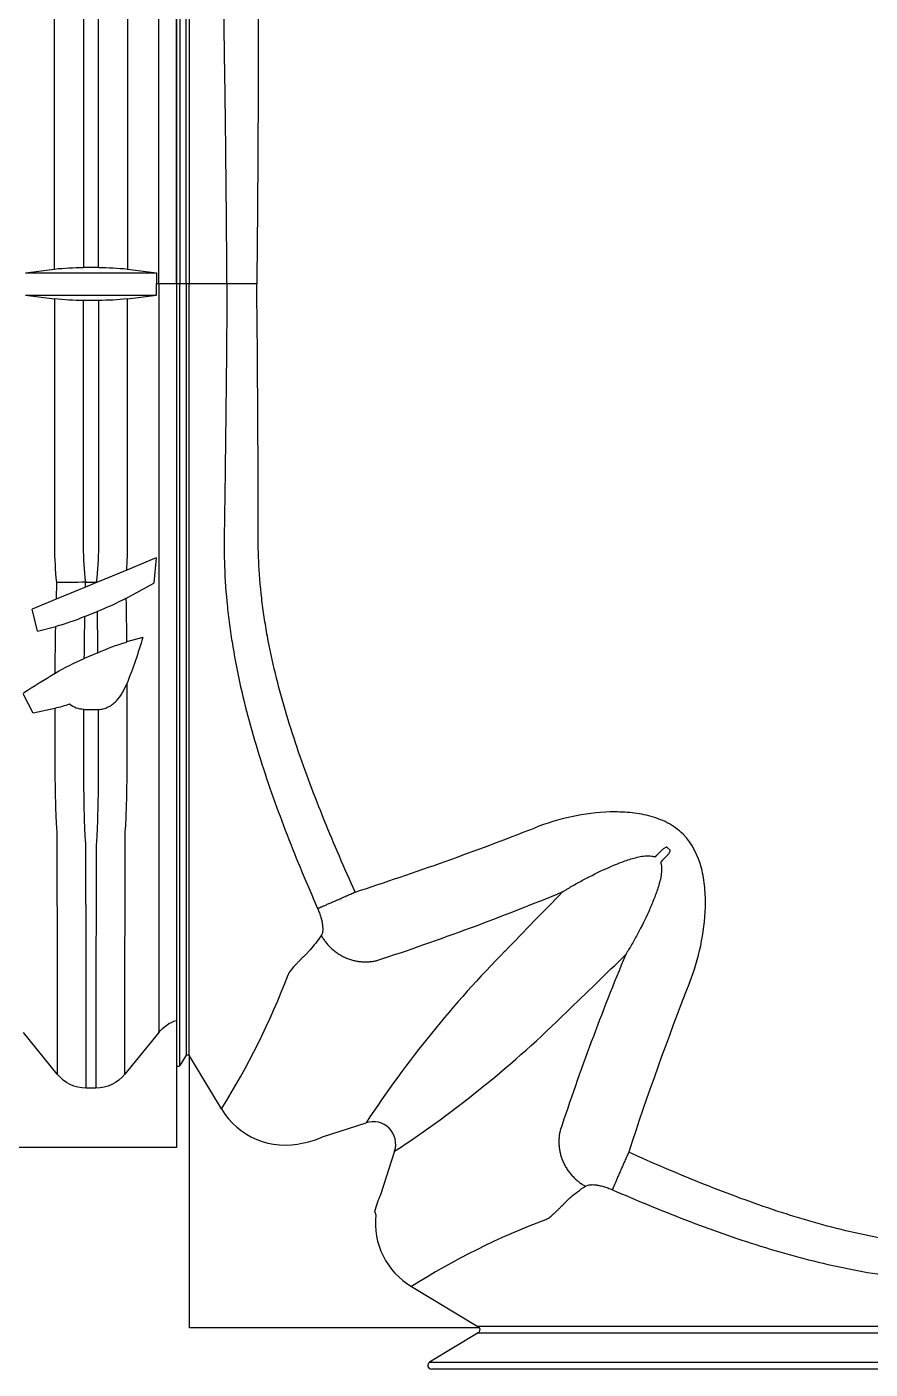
# Model space of a CAD drawing. Header units: millimetres. Extents: x -455371 to 117772, y -78417 to 116564.
# Drawn here: x -32727.9 to -32502.9, y 57011.4 to 57369.5 of the extents above; entities that cross this region are included whole.
import ezdxf

# ---------------------------------------------------------------- set-up
doc = ezdxf.new("R2010")
doc.units = ezdxf.units.MM
doc.layers.get('0').update_dxf_attribs({"color": 255})
doc.layers.add('BETON-STOP', color=141, linetype='Continuous')
doc.layers.add('Contorno-Cupolex', color=3, linetype='Continuous')
doc.layers.add('quote', color=5, linetype='Continuous', lineweight=15)

# ---------------------------------------------------------------- blocks, each defined once
blk = doc.blocks.new('Cupolex H50')
at = {"layer": 'Contorno-Cupolex', "linetype": 'Continuous'}
for p, q in [((19692.858, 10192.535), (19692.858, 10213.322)), ((19692.951, 10192.535), (19692.858, 10192.535)), ((19692.858, 10192.535), (19692.858, 10171.748)), ((19693.116, 10192.535), (19692.951, 10192.535)), ((19693.201, 10192.535), (19693.116, 10192.535)), ((19694.204, 10192.535), (19693.201, 10192.535)), ((19694.997, 10192.535), (19694.204, 10192.535)), ((19705.932, 10177.531), (19706.004, 10177.459)), ((19693.116, 10171.996), (19692.951, 10171.722)), ((19693.201, 10171.996), (19693.116, 10171.996)), ((19693.208, 10171.984), (19693.201, 10171.996)), ((19693.208, 10171.976), (19693.208, 10171.984)), ((19694.056, 10170.564), (19693.208, 10171.976)), ((19693.208, 10164.735), (19693.208, 10171.976)), ((19696.753, 10169.82), (19697.911, 10170.197)), ((19698.67, 10169.438), (19698.294, 10168.28)), ((19699.119, 10165.834), (19700.89, 10164.77)), ((19700.925, 10164.735), (19693.208, 10164.735)), ((19700.898, 10164.6), (19699.601, 10163.82)), ((19700.933, 10164.735), (19700.925, 10164.735)), ((19721.008, 10163.635), (19699.654, 10163.635))]:
    blk.add_line(p, q, dxfattribs=at)
for centre, radius, start, end in [((19671.606, 10256.75), 84.511, 287.92489, 291.36419), ((19647.472, 10236.537), 83.013, 314.44915, 314.6275), ((19765.011, 10118.999), 83.013, 135.3725, 135.55085), ((19676.338, 10241.136), 70.114, 288.16797, 292.48426), ((19775.244, 10104.861), 101.529, 135.24033, 136.48357), ((19722.646, 10153.941), 29.599, 135.272, 146.6866), ((19767.526, 10148.671), 67.882, 157.47222, 161.6936), ((19633.335, 10246.77), 101.528, 313.51644, 314.7597), ((19677.575, 10180.979), 19.496, 327.7108, 339.4596), ((19782.538, 10144.13), 81.647, 158.60087, 161.96279), ((19682.414, 10194.173), 29.599, 303.3134, 314.728), ((19692.908, 10171.747), 0.0499, 179.2776, 329.0373), ((19695.76, 10171.587), 1.987, 210.9888, 283.9535), ((19698.098, 10169.625), 0.601, 341.8666, 108.1334), ((19695.909, 10171.605), 1.974, 279.6297, 295.3053), ((19700.317, 10167.325), 2.238, 154.7363, 166.9636), ((19698.066, 10167.758), 0.1, 353.9944, 45.0507), ((19700.142, 10167.538), 1.987, 173.9429, 239.0129), ((19709.561, 10149.368), 19.498, 110.643, 122.3798), ((19700.838, 10164.684), 0.1, 30.3283, 59.0672), ((19700.847, 10164.685), 0.0994, 300.7422, 30.2295), ((19699.653, 10163.735), 0.0998, 120.9627, 270.7224)]:
    blk.add_arc(centre, radius, start, end, dxfattribs=at)
for points, knots in [([(19692.951, 10213.348), (19692.951, 10211.819), (19692.951, 10210.284), (19692.951, 10208.366), (19692.951, 10207.982), (19692.951, 10207.407), (19692.951, 10207.215), (19692.951, 10206.999), (19692.951, 10206.975), (19692.951, 10206.928), (19692.951, 10206.905), (19692.951, 10206.823), (19692.951, 10206.751), (19692.951, 10206.485), (19692.951, 10206.231), (19692.951, 10205.762), (19692.951, 10205.591), (19692.951, 10205.219), (19692.951, 10205.016), (19692.951, 10204.369), (19692.951, 10203.893), (19692.951, 10203.114), (19692.951, 10202.842), (19692.951, 10202.285), (19692.951, 10202.001), (19692.951, 10201.421), (19692.951, 10201.126), (19692.951, 10200.525), (19692.951, 10200.217), (19692.951, 10199.756), (19692.951, 10199.602), (19692.951, 10199.427), (19692.951, 10199.405), (19692.951, 10199.383)], [0, 0, 0, 0, 0.5, 0.5, 0.625, 0.625, 0.6875, 0.6875, 0.6953125, 0.6953125, 0.703125, 0.703125, 0.71875, 0.71875, 0.75, 0.75, 0.765625, 0.765625, 0.78125, 0.78125, 0.8125, 0.8125, 0.828125, 0.828125, 0.84375, 0.84375, 0.859375, 0.859375, 0.875, 0.875, 0.8828125, 0.8828125, 0.8839302, 0.8839302, 0.8839302, 0.8839302]), ([(19693.116, 10192.535), (19693.116, 10193.816), (19693.116, 10195.097), (19693.116, 10197.018), (19693.116, 10197.659), (19693.116, 10198.46), (19693.116, 10198.621), (19693.116, 10198.942), (19693.116, 10199.104), (19693.116, 10199.39), (19693.116, 10199.514), (19693.116, 10199.767), (19693.116, 10199.896), (19693.116, 10200.537), (19693.116, 10201.023), (19693.116, 10201.973), (19693.116, 10202.439), (19693.116, 10203.761), (19693.116, 10204.543), (19693.116, 10205.471), (19693.116, 10205.74), (19693.116, 10206.182), (19693.116, 10206.355), (19693.116, 10206.517), (19693.116, 10206.547), (19693.116, 10206.586), (19693.116, 10206.598), (19693.116, 10206.622), (19693.116, 10206.633), (19693.116, 10206.693), (19693.116, 10206.743), (19693.116, 10206.894), (19693.116, 10206.994), (19693.116, 10207.497), (19693.116, 10207.899), (19693.116, 10209.911), (19693.116, 10211.52), (19693.116, 10213.074)], [0, 0, 0, 0, 0.0625, 0.0625, 0.09375, 0.09375, 0.101562, 0.101562, 0.109375, 0.109375, 0.117187, 0.117187, 0.125, 0.125, 0.15625, 0.15625, 0.1875, 0.1875, 0.25, 0.25, 0.28125, 0.28125, 0.3125, 0.3125, 0.320312, 0.320312, 0.324219, 0.324219, 0.328125, 0.328125, 0.34375, 0.34375, 0.375, 0.375, 0.5, 0.5, 1, 1, 1, 1]), ([(19693.201, 10213.074), (19693.201, 10211.52), (19693.201, 10209.911), (19693.201, 10207.899), (19693.201, 10207.497), (19693.201, 10206.994), (19693.201, 10206.894), (19693.201, 10206.743), (19693.201, 10206.693), (19693.201, 10206.633), (19693.201, 10206.622), (19693.201, 10206.598), (19693.201, 10206.586), (19693.201, 10206.547), (19693.201, 10206.517), (19693.201, 10206.355), (19693.201, 10206.182), (19693.201, 10205.74), (19693.201, 10205.471), (19693.201, 10204.543), (19693.201, 10203.761), (19693.201, 10202.439), (19693.201, 10201.973), (19693.201, 10201.023), (19693.201, 10200.537), (19693.201, 10199.896), (19693.201, 10199.767), (19693.201, 10199.514), (19693.201, 10199.39), (19693.201, 10199.104), (19693.201, 10198.942), (19693.201, 10198.621), (19693.201, 10198.46), (19693.201, 10197.659), (19693.201, 10197.018), (19693.201, 10195.097), (19693.201, 10193.816), (19693.201, 10192.535)], [0, 0, 0, 0, 0.5, 0.5, 0.625, 0.625, 0.65625, 0.65625, 0.671875, 0.671875, 0.675781, 0.675781, 0.679688, 0.679688, 0.6875, 0.6875, 0.71875, 0.71875, 0.75, 0.75, 0.8125, 0.8125, 0.84375, 0.84375, 0.875, 0.875, 0.882813, 0.882813, 0.890625, 0.890625, 0.898438, 0.898438, 0.90625, 0.90625, 0.9375, 0.9375, 1, 1, 1, 1]), ([(19694.204, 10192.535), (19694.201, 10193), (19694.195, 10193.932), (19694.182, 10195.335), (19694.168, 10196.624), (19694.152, 10197.796), (19694.141, 10198.585), (19694.133, 10199.112), (19694.127, 10199.469), (19694.134, 10200.097), (19694.19, 10200.998), (19694.328, 10202.07), (19694.597, 10203.479), (19694.973, 10204.852), (19695.427, 10206.202), (19695.795, 10207.192), (19696.194, 10208.185), (19696.475, 10208.833), (19696.619, 10209.166)], [0, 0, 0, 0, 0.081858, 0.164277, 0.247255, 0.309067, 0.370865, 0.386322, 0.40194, 0.433686, 0.497156, 0.560794, 0.624159, 0.750052, 0.811351, 0.87539, 0.93616, 1, 1, 1, 1]), ([(19697.616, 10208.729), (19697.527, 10208.528), (19697.343, 10208.117), (19697.069, 10207.48), (19696.755, 10206.724), (19696.415, 10205.856), (19696.124, 10205.045), (19695.909, 10204.392), (19695.709, 10203.738), (19695.485, 10202.915), (19695.27, 10201.916), (19695.118, 10200.908), (19695.05, 10200.064), (19695.036, 10199.515), (19695.035, 10199.26), (19695.035, 10199.086), (19695.036, 10198.603), (19695.034, 10197.811), (19695.03, 10196.404), (19695.021, 10194.997), (19695.009, 10193.59), (19695.001, 10192.887), (19694.997, 10192.535)], [0, 0, 0, 0, 0.039685, 0.081401, 0.12514, 0.187502, 0.249718, 0.280702, 0.311603, 0.373204, 0.434675, 0.49602, 0.557011, 0.587479, 0.595205, 0.603053, 0.61891, 0.682454, 0.745963, 0.872985, 0.936476, 1, 1, 1, 1]), ([(19692.951, 10199.383), (19692.951, 10199.251), (19692.951, 10199.12), (19692.951, 10198.681), (19692.951, 10198.373), (19692.951, 10197.452), (19692.951, 10196.837), (19692.951, 10194.993), (19692.951, 10193.764), (19692.951, 10192.535)], [0.8839302, 0.8839302, 0.8839302, 0.8839302, 0.890625, 0.890625, 0.90625, 0.90625, 0.9375, 0.9375, 1, 1, 1, 1]), ([(19692.951, 10185.719), (19692.951, 10185.84), (19692.951, 10185.961), (19692.951, 10186.389), (19692.951, 10186.697), (19692.951, 10187.619), (19692.951, 10188.233), (19692.951, 10190.077), (19692.951, 10191.306), (19692.951, 10192.535)], [0.8844651, 0.8844651, 0.8844651, 0.8844651, 0.890625, 0.890625, 0.90625, 0.90625, 0.9375, 0.9375, 1, 1, 1, 1]), ([(19693.116, 10192.535), (19693.116, 10191.89), (19693.116, 10191.245), (19693.116, 10189.955), (19693.116, 10189.309), (19693.116, 10188.019), (19693.116, 10187.374), (19693.116, 10186.406), (19693.116, 10186.083), (19693.116, 10185.44), (19693.116, 10185.117), (19693.116, 10184.478), (19693.116, 10184.165), (19693.116, 10183.551), (19693.116, 10183.249), (19693.116, 10182.657), (19693.116, 10182.365), (19693.116, 10181.811), (19693.116, 10181.544), (19693.116, 10180.784), (19693.116, 10180.317), (19693.116, 10179.729), (19693.116, 10179.548), (19693.116, 10179.222), (19693.116, 10179.074), (19693.116, 10178.693), (19693.116, 10178.525), (19693.116, 10178.326), (19693.116, 10178.225), (19693.116, 10178.024), (19693.116, 10177.924), (19693.116, 10177.723), (19693.116, 10177.623), (19693.116, 10177.321), (19693.116, 10177.121), (19693.116, 10176.719), (19693.116, 10176.518), (19693.116, 10175.916), (19693.116, 10175.515), (19693.116, 10174.712), (19693.116, 10174.311), (19693.116, 10173.271), (19693.116, 10172.633), (19693.116, 10171.996)], [0, 0, 0, 0, 0.032927, 0.032927, 0.065853, 0.065853, 0.09878, 0.09878, 0.115243, 0.115243, 0.131706, 0.131706, 0.14817, 0.14817, 0.164633, 0.164633, 0.181096, 0.181096, 0.197559, 0.197559, 0.230486, 0.230486, 0.246949, 0.246949, 0.263413, 0.263413, 0.296339, 0.296339, 0.329266, 0.329266, 0.362192, 0.362192, 0.395119, 0.395119, 0.460972, 0.460972, 0.526825, 0.526825, 0.658531, 0.658531, 0.790238, 0.790238, 1, 1, 1, 1]), ([(19693.201, 10171.996), (19693.201, 10172.633), (19693.201, 10173.271), (19693.201, 10174.311), (19693.201, 10174.712), (19693.201, 10175.515), (19693.201, 10175.916), (19693.201, 10176.518), (19693.201, 10176.719), (19693.201, 10177.121), (19693.201, 10177.321), (19693.201, 10177.623), (19693.201, 10177.723), (19693.201, 10177.924), (19693.201, 10178.024), (19693.201, 10178.225), (19693.201, 10178.326), (19693.201, 10178.525), (19693.201, 10178.693), (19693.201, 10179.074), (19693.201, 10179.222), (19693.201, 10179.548), (19693.201, 10179.729), (19693.201, 10180.317), (19693.201, 10180.784), (19693.201, 10181.544), (19693.201, 10181.811), (19693.201, 10182.365), (19693.201, 10182.657), (19693.201, 10183.249), (19693.201, 10183.551), (19693.201, 10184.165), (19693.201, 10184.478), (19693.201, 10185.117), (19693.201, 10185.44), (19693.201, 10186.083), (19693.201, 10186.406), (19693.201, 10187.374), (19693.201, 10188.019), (19693.201, 10189.309), (19693.201, 10189.955), (19693.201, 10191.245), (19693.201, 10191.89), (19693.201, 10192.535)], [0, 0, 0, 0, 0.209762, 0.209762, 0.341469, 0.341469, 0.473175, 0.473175, 0.539028, 0.539028, 0.604881, 0.604881, 0.637808, 0.637808, 0.670734, 0.670734, 0.703661, 0.703661, 0.736587, 0.736587, 0.753051, 0.753051, 0.769514, 0.769514, 0.802441, 0.802441, 0.818904, 0.818904, 0.835367, 0.835367, 0.85183, 0.85183, 0.868294, 0.868294, 0.884757, 0.884757, 0.90122, 0.90122, 0.934147, 0.934147, 0.967073, 0.967073, 1, 1, 1, 1]), ([(19694.204, 10192.535), (19694.196, 10191.132), (19694.183, 10189.729), (19694.161, 10187.975), (19694.157, 10187.624), (19694.15, 10187.098), (19694.147, 10186.923), (19694.142, 10186.572), (19694.14, 10186.397), (19694.136, 10186.134), (19694.134, 10186.047), (19694.131, 10185.871), (19694.13, 10185.783), (19694.129, 10185.648), (19694.129, 10185.603), (19694.129, 10185.513), (19694.13, 10185.468), (19694.131, 10185.333), (19694.133, 10185.243), (19694.145, 10184.793), (19694.167, 10184.434), (19694.219, 10183.895), (19694.239, 10183.716), (19694.285, 10183.358), (19694.31, 10183.179), (19694.396, 10182.644), (19694.463, 10182.291), (19694.692, 10181.241), (19694.881, 10180.552), (19695.203, 10179.533), (19695.317, 10179.195), (19695.554, 10178.525), (19695.678, 10178.193), (19696.062, 10177.202), (19696.335, 10176.551), (19696.619, 10175.905)], [0, 0, 0, 0, 0.25, 0.25, 0.3125, 0.3125, 0.34375, 0.34375, 0.375, 0.375, 0.390625, 0.390625, 0.40625, 0.40625, 0.414062, 0.414062, 0.421875, 0.421875, 0.4375, 0.4375, 0.5, 0.5, 0.53125, 0.53125, 0.5625, 0.5625, 0.625, 0.625, 0.75, 0.75, 0.8125, 0.8125, 0.875, 0.875, 1, 1, 1, 1]), ([(19697.616, 10176.341), (19697.331, 10176.975), (19697.057, 10177.611), (19696.667, 10178.572), (19696.541, 10178.894), (19696.298, 10179.54), (19696.182, 10179.865), (19695.851, 10180.841), (19695.655, 10181.496), (19695.414, 10182.489), (19695.342, 10182.822), (19695.25, 10183.325), (19695.222, 10183.493), (19695.172, 10183.829), (19695.149, 10183.997), (19695.091, 10184.501), (19695.064, 10184.838), (19695.045, 10185.259), (19695.042, 10185.344), (19695.039, 10185.47), (19695.038, 10185.513), (19695.037, 10185.597), (19695.036, 10185.639), (19695.035, 10185.766), (19695.035, 10185.853), (19695.035, 10186.027), (19695.035, 10186.115), (19695.036, 10186.379), (19695.035, 10186.556), (19695.035, 10186.907), (19695.035, 10187.083), (19695.033, 10187.611), (19695.032, 10187.963), (19695.025, 10189.721), (19695.013, 10191.128), (19694.997, 10192.535)], [0, 0, 0, 0, 0.125, 0.125, 0.1875, 0.1875, 0.25, 0.25, 0.375, 0.375, 0.4375, 0.4375, 0.46875, 0.46875, 0.5, 0.5, 0.5625, 0.5625, 0.578125, 0.578125, 0.585938, 0.585938, 0.59375, 0.59375, 0.609375, 0.609375, 0.625, 0.625, 0.65625, 0.65625, 0.6875, 0.6875, 0.75, 0.75, 1, 1, 1, 1]), ([(19692.951, 10171.722), (19692.951, 10173.251), (19692.951, 10174.786), (19692.951, 10176.704), (19692.951, 10177.088), (19692.951, 10177.663), (19692.951, 10177.855), (19692.951, 10178.071), (19692.951, 10178.095), (19692.951, 10178.143), (19692.951, 10178.165), (19692.951, 10178.247), (19692.951, 10178.319), (19692.951, 10178.585), (19692.951, 10178.839), (19692.951, 10179.308), (19692.951, 10179.479), (19692.951, 10179.851), (19692.951, 10180.054), (19692.951, 10180.701), (19692.951, 10181.177), (19692.951, 10181.956), (19692.951, 10182.229), (19692.951, 10182.785), (19692.951, 10183.07), (19692.951, 10183.649), (19692.951, 10183.944), (19692.951, 10184.545), (19692.951, 10184.854), (19692.951, 10185.314), (19692.951, 10185.468), (19692.951, 10185.654), (19692.951, 10185.686), (19692.951, 10185.719)], [0, 0, 0, 0, 0.5, 0.5, 0.625, 0.625, 0.6875, 0.6875, 0.6953125, 0.6953125, 0.703125, 0.703125, 0.71875, 0.71875, 0.75, 0.75, 0.765625, 0.765625, 0.78125, 0.78125, 0.8125, 0.8125, 0.828125, 0.828125, 0.84375, 0.84375, 0.859375, 0.859375, 0.875, 0.875, 0.8828125, 0.8828125, 0.8844651, 0.8844651, 0.8844651, 0.8844651]), ([(19706.519, 10173.92), (19706.649, 10174.243), (19706.749, 10174.573), (19706.893, 10175.248), (19706.938, 10175.595), (19706.95, 10176.114), (19706.946, 10176.287), (19706.913, 10176.633), (19706.885, 10176.807), (19706.754, 10177.309), (19706.6, 10177.633), (19706.227, 10178.005), (19706.085, 10178.105), (19705.775, 10178.267), (19705.611, 10178.326), (19705.276, 10178.412), (19705.103, 10178.44), (19704.757, 10178.472), (19704.585, 10178.477), (19704.069, 10178.464), (19703.723, 10178.42), (19703.046, 10178.276), (19702.716, 10178.175), (19702.393, 10178.046)], [0, 0, 0, 0, 0.125, 0.125, 0.25, 0.25, 0.3125, 0.3125, 0.375, 0.375, 0.5, 0.5, 0.5625, 0.5625, 0.625, 0.625, 0.6875, 0.6875, 0.75, 0.75, 0.875, 0.875, 1, 1, 1, 1]), ([(19705.932, 10177.531), (19705.929, 10177.533), (19705.925, 10177.534), (19705.918, 10177.535), (19705.914, 10177.535), (19705.904, 10177.533), (19705.897, 10177.531), (19705.877, 10177.523), (19705.865, 10177.516), (19705.829, 10177.494), (19705.808, 10177.477), (19705.789, 10177.458)], [0, 0, 0, 0, 0.0625, 0.0625, 0.125, 0.125, 0.25, 0.25, 0.5, 0.5, 1, 1, 1, 1]), ([(19705.931, 10177.315), (19705.95, 10177.335), (19705.968, 10177.356), (19705.99, 10177.392), (19705.997, 10177.404), (19706.004, 10177.424), (19706.007, 10177.431), (19706.008, 10177.441), (19706.008, 10177.445), (19706.008, 10177.452), (19706.006, 10177.456), (19706.004, 10177.459)], [0, 0, 0, 0, 0.5, 0.5, 0.75, 0.75, 0.875, 0.875, 0.9375, 0.9375, 1, 1, 1, 1]), ([(19703.152, 10176.351), (19703.174, 10176.365), (19703.197, 10176.379), (19703.243, 10176.407), (19703.266, 10176.421), (19703.335, 10176.462), (19703.381, 10176.489), (19703.521, 10176.57), (19703.615, 10176.622), (19703.901, 10176.775), (19704.096, 10176.872), (19704.398, 10177.008), (19704.5, 10177.052), (19704.708, 10177.135), (19704.814, 10177.174), (19704.976, 10177.226), (19705.03, 10177.242), (19705.141, 10177.27), (19705.198, 10177.283), (19705.312, 10177.301), (19705.369, 10177.307), (19705.458, 10177.307), (19705.488, 10177.305), (19705.547, 10177.295), (19705.576, 10177.288), (19705.604, 10177.277)], [0, 0, 0, 0, 0.03125, 0.03125, 0.0625, 0.0625, 0.125, 0.125, 0.25, 0.25, 0.5, 0.5, 0.625, 0.625, 0.75, 0.75, 0.8125, 0.8125, 0.875, 0.875, 0.9375, 0.9375, 0.96875, 0.96875, 1, 1, 1, 1]), ([(19705.75, 10177.131), (19705.762, 10177.102), (19705.769, 10177.073), (19705.778, 10177.014), (19705.78, 10176.984), (19705.781, 10176.895), (19705.774, 10176.837), (19705.756, 10176.723), (19705.743, 10176.666), (19705.714, 10176.555), (19705.698, 10176.501), (19705.647, 10176.34), (19705.608, 10176.234), (19705.525, 10176.028), (19705.482, 10175.926), (19705.346, 10175.625), (19705.248, 10175.428), (19705.095, 10175.142), (19705.043, 10175.048), (19704.963, 10174.908), (19704.936, 10174.862), (19704.894, 10174.793), (19704.881, 10174.77), (19704.853, 10174.724), (19704.839, 10174.701), (19704.825, 10174.679)], [0, 0, 0, 0, 0.03125, 0.03125, 0.0625, 0.0625, 0.125, 0.125, 0.1875, 0.1875, 0.25, 0.25, 0.375, 0.375, 0.5, 0.5, 0.75, 0.75, 0.875, 0.875, 0.9375, 0.9375, 0.96875, 0.96875, 1, 1, 1, 1]), ([(19696.619, 10175.905), (19696.636, 10175.864), (19696.652, 10175.824), (19696.681, 10175.745), (19696.694, 10175.705), (19696.711, 10175.647), (19696.716, 10175.628), (19696.725, 10175.591), (19696.729, 10175.572), (19696.74, 10175.519), (19696.745, 10175.485), (19696.751, 10175.438), (19696.752, 10175.423), (19696.754, 10175.393), (19696.755, 10175.379), (19696.755, 10175.338), (19696.753, 10175.313), (19696.747, 10175.269), (19696.743, 10175.249), (19696.731, 10175.215), (19696.724, 10175.2), (19696.715, 10175.188)], [0, 0, 0, 0, 0.125, 0.125, 0.25, 0.25, 0.3125, 0.3125, 0.375, 0.375, 0.5, 0.5, 0.5625, 0.5625, 0.625, 0.625, 0.75, 0.75, 0.875, 0.875, 1, 1, 1, 1]), ([(19696.715, 10175.188), (19696.665, 10175.114), (19696.616, 10175.044), (19696.518, 10174.916), (19696.47, 10174.857), (19696.4, 10174.777), (19696.377, 10174.751), (19696.342, 10174.715), (19696.331, 10174.704), (19696.314, 10174.687), (19696.308, 10174.681), (19696.297, 10174.67), (19696.291, 10174.665), (19696.274, 10174.649), (19696.263, 10174.638), (19696.246, 10174.622), (19696.24, 10174.617), (19696.228, 10174.606), (19696.223, 10174.6), (19696.211, 10174.589), (19696.206, 10174.584), (19696.194, 10174.572), (19696.189, 10174.567), (19696.178, 10174.556), (19696.173, 10174.55), (19696.163, 10174.54), (19696.158, 10174.535), (19696.133, 10174.509), (19696.113, 10174.49), (19696.085, 10174.46), (19696.076, 10174.451), (19696.058, 10174.432), (19696.05, 10174.423), (19696.024, 10174.395), (19696.008, 10174.378), (19695.977, 10174.344), (19695.963, 10174.328), (19695.935, 10174.296), (19695.922, 10174.281), (19695.898, 10174.25), (19695.887, 10174.236), (19695.867, 10174.207), (19695.859, 10174.193), (19695.847, 10174.172), (19695.844, 10174.165), (19695.839, 10174.155), (19695.837, 10174.152), (19695.834, 10174.145), (19695.833, 10174.142), (19695.832, 10174.138)], [0, 0, 0, 0, 0.125, 0.125, 0.25, 0.25, 0.3125, 0.3125, 0.34375, 0.34375, 0.359375, 0.359375, 0.375, 0.375, 0.40625, 0.40625, 0.421875, 0.421875, 0.4375, 0.4375, 0.453125, 0.453125, 0.46875, 0.46875, 0.484375, 0.484375, 0.5, 0.5, 0.5625, 0.5625, 0.59375, 0.59375, 0.625, 0.625, 0.6875, 0.6875, 0.75, 0.75, 0.8125, 0.8125, 0.875, 0.875, 0.9375, 0.9375, 0.96875, 0.96875, 0.984375, 0.984375, 1, 1, 1, 1]), ([(19721.008, 10166.837), (19719.609, 10166.853), (19718.21, 10166.865), (19716.46, 10166.872), (19716.11, 10166.874), (19715.411, 10166.875), (19715.061, 10166.876), (19714.623, 10166.876), (19714.535, 10166.876), (19714.405, 10166.875), (19714.361, 10166.875), (19714.275, 10166.875), (19714.232, 10166.876), (19714.147, 10166.876), (19714.106, 10166.876), (19714.022, 10166.878), (19713.98, 10166.878), (19713.854, 10166.881), (19713.77, 10166.884), (19713.351, 10166.901), (19713.016, 10166.927), (19712.515, 10166.984), (19712.347, 10167.005), (19712.013, 10167.054), (19711.846, 10167.081), (19711.346, 10167.171), (19711.015, 10167.241), (19710.028, 10167.477), (19709.377, 10167.67), (19708.408, 10167.994), (19708.086, 10168.109), (19707.444, 10168.348), (19707.124, 10168.472), (19706.167, 10168.857), (19705.534, 10169.129), (19704.903, 10169.411)], [0, 0, 0, 0, 0.25, 0.25, 0.3125, 0.3125, 0.375, 0.375, 0.390625, 0.390625, 0.398438, 0.398438, 0.40625, 0.40625, 0.414062, 0.414062, 0.421875, 0.421875, 0.4375, 0.4375, 0.5, 0.5, 0.53125, 0.53125, 0.5625, 0.5625, 0.625, 0.625, 0.75, 0.75, 0.8125, 0.8125, 0.875, 0.875, 1, 1, 1, 1]), ([(19702.687, 10167.614), (19702.69, 10167.616), (19702.694, 10167.617), (19702.701, 10167.62), (19702.704, 10167.621), (19702.714, 10167.626), (19702.721, 10167.63), (19702.742, 10167.642), (19702.756, 10167.65), (19702.785, 10167.67), (19702.8, 10167.681), (19702.83, 10167.706), (19702.846, 10167.719), (19702.878, 10167.747), (19702.895, 10167.762), (19702.929, 10167.793), (19702.946, 10167.81), (19702.974, 10167.835), (19702.983, 10167.844), (19703.003, 10167.863), (19703.012, 10167.872), (19703.042, 10167.9), (19703.062, 10167.92), (19703.085, 10167.943), (19703.087, 10167.946), (19703.092, 10167.951), (19703.095, 10167.953), (19703.103, 10167.961), (19703.109, 10167.967), (19703.12, 10167.978), (19703.125, 10167.983), (19703.137, 10167.995), (19703.142, 10168), (19703.153, 10168.012), (19703.159, 10168.018), (19703.169, 10168.029), (19703.175, 10168.035), (19703.185, 10168.047), (19703.191, 10168.052), (19703.201, 10168.064), (19703.207, 10168.069), (19703.223, 10168.087), (19703.234, 10168.098), (19703.257, 10168.121), (19703.269, 10168.132), (19703.306, 10168.167), (19703.332, 10168.19), (19703.469, 10168.309), (19703.6, 10168.407), (19703.752, 10168.508)], [0, 0, 0, 0, 0.015625, 0.015625, 0.03125, 0.03125, 0.0625, 0.0625, 0.125, 0.125, 0.1875, 0.1875, 0.25, 0.25, 0.3125, 0.3125, 0.375, 0.375, 0.40625, 0.40625, 0.4375, 0.4375, 0.5, 0.5, 0.507812, 0.507812, 0.515625, 0.515625, 0.53125, 0.53125, 0.546875, 0.546875, 0.5625, 0.5625, 0.578125, 0.578125, 0.59375, 0.59375, 0.609375, 0.609375, 0.625, 0.625, 0.65625, 0.65625, 0.6875, 0.6875, 0.75, 0.75, 1, 1, 1, 1]), ([(19703.752, 10168.508), (19703.776, 10168.525), (19703.81, 10168.537), (19703.866, 10168.545), (19703.878, 10168.546), (19703.902, 10168.548), (19703.916, 10168.548), (19703.957, 10168.548), (19703.986, 10168.546), (19704.05, 10168.539), (19704.083, 10168.533), (19704.137, 10168.523), (19704.155, 10168.519), (19704.192, 10168.51), (19704.212, 10168.505), (19704.27, 10168.488), (19704.309, 10168.475), (19704.389, 10168.447), (19704.429, 10168.431), (19704.47, 10168.413)], [0, 0, 0, 0, 0.25, 0.25, 0.3125, 0.3125, 0.375, 0.375, 0.5, 0.5, 0.625, 0.625, 0.6875, 0.6875, 0.75, 0.75, 0.875, 0.875, 1, 1, 1, 1]), ([(19704.47, 10168.413), (19705.113, 10168.132), (19705.761, 10167.863), (19706.748, 10167.484), (19707.079, 10167.361), (19707.745, 10167.127), (19708.08, 10167.016), (19709.092, 10166.7), (19709.776, 10166.515), (19710.82, 10166.291), (19711.172, 10166.225), (19711.704, 10166.142), (19711.882, 10166.117), (19712.238, 10166.072), (19712.416, 10166.053), (19712.951, 10166.003), (19713.309, 10165.982), (19713.756, 10165.971), (19713.845, 10165.97), (19713.98, 10165.969), (19714.025, 10165.968), (19714.114, 10165.968), (19714.159, 10165.969), (19714.248, 10165.97), (19714.292, 10165.97), (19714.38, 10165.971), (19714.424, 10165.972), (19714.555, 10165.974), (19714.642, 10165.975), (19715.077, 10165.982), (19715.426, 10165.987), (19716.124, 10165.996), (19716.473, 10166.001), (19718.217, 10166.022), (19719.612, 10166.035), (19721.008, 10166.044)], [0, 0, 0, 0, 0.125, 0.125, 0.1875, 0.1875, 0.25, 0.25, 0.375, 0.375, 0.4375, 0.4375, 0.46875, 0.46875, 0.5, 0.5, 0.5625, 0.5625, 0.578125, 0.578125, 0.585938, 0.585938, 0.59375, 0.59375, 0.601562, 0.601562, 0.609375, 0.609375, 0.625, 0.625, 0.6875, 0.6875, 0.75, 0.75, 1, 1, 1, 1]), ([(19700.898, 10164.6), (19702.397, 10164.6), (19703.903, 10164.6), (19705.786, 10164.599), (19706.163, 10164.599), (19706.727, 10164.599), (19706.916, 10164.599), (19707.151, 10164.599), (19707.198, 10164.599), (19707.292, 10164.599), (19707.333, 10164.599), (19707.458, 10164.599), (19707.537, 10164.599), (19707.734, 10164.599), (19707.853, 10164.599), (19708.263, 10164.599), (19708.599, 10164.599), (19709.2, 10164.599), (19709.417, 10164.599), (19709.87, 10164.599), (19710.108, 10164.599), (19710.857, 10164.599), (19711.408, 10164.599), (19712.259, 10164.599), (19712.549, 10164.599), (19713.14, 10164.599), (19713.443, 10164.599), (19714.048, 10164.599), (19714.35, 10164.599), (19714.956, 10164.599), (19715.258, 10164.599), (19716.166, 10164.599), (19716.771, 10164.599), (19718.453, 10164.599), (19719.53, 10164.599), (19720.607, 10164.599)], [0, 0, 0, 0, 0.5, 0.5, 0.625, 0.625, 0.6875, 0.6875, 0.703125, 0.703125, 0.71875, 0.71875, 0.734375, 0.734375, 0.75, 0.75, 0.78125, 0.78125, 0.796875, 0.796875, 0.8125, 0.8125, 0.84375, 0.84375, 0.859375, 0.859375, 0.875, 0.875, 0.890625, 0.890625, 0.90625, 0.90625, 0.9375, 0.9375, 0.9930906, 0.9930906, 0.9930906, 0.9930906]), ([(19716.312, 10164.771), (19716.064, 10164.771), (19715.817, 10164.771), (19715.267, 10164.771), (19714.965, 10164.771), (19714.36, 10164.771), (19714.058, 10164.771), (19713.455, 10164.771), (19713.153, 10164.771), (19712.556, 10164.771), (19712.264, 10164.771), (19711.695, 10164.771), (19711.418, 10164.771), (19710.875, 10164.771), (19710.61, 10164.771), (19709.856, 10164.771), (19709.402, 10164.771), (19708.596, 10164.771), (19708.258, 10164.771), (19707.85, 10164.771), (19707.731, 10164.771), (19707.533, 10164.771), (19707.454, 10164.771), (19707.361, 10164.771), (19707.336, 10164.771), (19707.289, 10164.771), (19707.266, 10164.771), (19707.195, 10164.771), (19707.148, 10164.771), (19706.912, 10164.771), (19706.724, 10164.771), (19706.159, 10164.771), (19705.782, 10164.771), (19704.542, 10164.771), (19703.679, 10164.771), (19702.818, 10164.771)], [0.0809509, 0.0809509, 0.0809509, 0.0809509, 0.09375, 0.09375, 0.109375, 0.109375, 0.125, 0.125, 0.140625, 0.140625, 0.15625, 0.15625, 0.171875, 0.171875, 0.1875, 0.1875, 0.21875, 0.21875, 0.25, 0.25, 0.265625, 0.265625, 0.28125, 0.28125, 0.2890625, 0.2890625, 0.296875, 0.296875, 0.3125, 0.3125, 0.375, 0.375, 0.5, 0.5, 0.786222, 0.786222, 0.786222, 0.786222]), ([(19699.601, 10163.82), (19701.153, 10163.82), (19702.708, 10163.821), (19704.653, 10163.821), (19705.042, 10163.821), (19705.61, 10163.821), (19705.789, 10163.821), (19705.968, 10163.821)], [0, 0, 0, 0, 0.5, 0.5, 0.625, 0.625, 0.6826415, 0.6826415, 0.6826415, 0.6826415]), ([(19705.968, 10163.821), (19705.983, 10163.821), (19705.998, 10163.821), (19706.038, 10163.821), (19706.061, 10163.821), (19706.118, 10163.821), (19706.15, 10163.821), (19706.26, 10163.821), (19706.349, 10163.821), (19706.562, 10163.821), (19706.687, 10163.821), (19706.968, 10163.821), (19707.123, 10163.821), (19707.462, 10163.821), (19707.646, 10163.821), (19708.042, 10163.821), (19708.256, 10163.821), (19708.932, 10163.821), (19709.425, 10163.821), (19710.225, 10163.821), (19710.503, 10163.821), (19711.073, 10163.821), (19711.363, 10163.821), (19711.953, 10163.821), (19712.253, 10163.821), (19712.684, 10163.821), (19712.809, 10163.821), (19712.936, 10163.821)], [0.6826415, 0.6826415, 0.6826415, 0.6826415, 0.6875, 0.6875, 0.6953125, 0.6953125, 0.703125, 0.703125, 0.71875, 0.71875, 0.734375, 0.734375, 0.75, 0.75, 0.765625, 0.765625, 0.78125, 0.78125, 0.8125, 0.8125, 0.828125, 0.828125, 0.84375, 0.84375, 0.859375, 0.859375, 0.8657575, 0.8657575, 0.8657575, 0.8657575])]:
    blk.add_open_spline(points, degree=3, knots=knots, dxfattribs=at)
for points, weights in [([(19696.619, 10175.905), (19696.875, 10176.009), (19697.616, 10176.341)], [1, 0.837824847321, 1]), ([(19696.715, 10175.188), (19697.215, 10174.272), (19698.2, 10174.517)], [1, 0.774238593566, 1]), ([(19703.08, 10169.992), (19702.836, 10169.008), (19703.752, 10168.508)], [1, 0.77386842912, 1]), ([(19704.903, 10169.411), (19704.573, 10168.671), (19704.47, 10168.413)], [1, 0.838288024159, 1])]:
    blk.add_rational_spline(points, weights, degree=2, dxfattribs=at)
blk.add_open_spline([(19702.818, 10164.771), (19702.174, 10164.771), (19701.532, 10164.77), (19700.89, 10164.77)], degree=3, dxfattribs=at)
blk = doc.blocks.new('*U2219')
at = {"xscale": 10.01836209701863, "yscale": 10.01836209701863, "zscale": 10.01836209701863}
blk.add_blockref('Cupolex H50', (-197854.97, -102387.76), dxfattribs=at)
blk = doc.blocks.new('*U2220')
at = {"layer": 'quote', "color": 0, "linetype": 'ByBlock', "lineweight": -2, "transparency": 16777216}
blk.add_blockref('*U2219', (1280, -1285), dxfattribs=at)
blk = doc.blocks.new('Bs H50 tacca 3')
at = {"layer": 'BETON-STOP'}
for p, q in [((19733.613, 10111.539), (19721.484, 10111.539)), ((19733.613, 10065.539), (19733.613, 10111.539)), ((19731.466, 10109.954), (19731.21, 10109.954)), ((19730.437, 10109.584), (19729.536, 10108.472)), ((19733.14, 10108.472), (19732.238, 10109.584)), ((19729.799, 10099.97), (19729.535, 10099.455)), ((19730.374, 10099.843), (19729.799, 10099.97)), ((19731.147, 10099.87), (19731.529, 10099.87)), ((19731.515, 10098.361), (19731.159, 10098.515)), ((19732.716, 10097.953), (19732.285, 10098.073)), ((19729.915, 10097.789), (19729.774, 10097.198)), ((19729.915, 10097.789), (19730.397, 10097.664)), ((19731.174, 10097.394), (19731.499, 10097.263)), ((19730.408, 10096.935), (19729.774, 10097.198)), ((19730.415, 10096.487), (19730.408, 10096.935)), ((19731.187, 10096.613), (19730.408, 10096.935)), ((19732.267, 10096.912), (19733.015, 10096.505)), ((19731.187, 10096.613), (19731.189, 10096.479)), ((19731.487, 10096.489), (19731.187, 10096.613)), ((19731.189, 10096.479), (19731.196, 10096.479)), ((19731.196, 10096.479), (19731.479, 10096.479)), ((19731.479, 10096.479), (19731.486, 10096.479)), ((19731.486, 10096.479), (19731.487, 10096.489)), ((19731.507, 10096.48), (19731.486, 10096.479)), ((19731.507, 10096.48), (19731.487, 10096.489)), ((19732.288, 10096.157), (19731.507, 10096.48)), ((19733.071, 10095.832), (19733.015, 10096.505)), ((19733.071, 10095.832), (19732.288, 10096.157)), ((19729.597, 10088.839), (19730.365, 10088.937)), ((19729.597, 10088.839), (19733.078, 10088.839)), ((19731.538, 10088.975), (19731.138, 10088.975)), ((19732.311, 10088.937), (19733.078, 10088.839)), ((19733.078, 10088.839), (19733.078, 10088.539)), ((19733.14, 10088.539), (19733.078, 10088.539)), ((19733.078, 10088.239), (19733.078, 10088.539)), ((19733.613, 10088.539), (19733.14, 10088.539)), ((19729.597, 10088.239), (19730.365, 10088.141)), ((19729.597, 10088.239), (19733.078, 10088.239)), ((19731.538, 10088.102), (19731.138, 10088.102)), ((19732.311, 10088.141), (19733.078, 10088.239))]:
    blk.add_line(p, q, dxfattribs=at)
for centre, radius, start, end in [((19731.212, 10108.959), 0.995, 90.0853, 141.0771), ((19731.464, 10108.958), 0.996, 38.931, 89.9066), ((19733.913, 10109.095), 0.992, 218.8507, 252.4043), ((19729.327, 10095.517), 4.451, 71.1754, 76.4034), ((19731.161, 10099.237), 0.633, 91.2639, 128.8863), ((19749.618, 10130.919), 37.349, 237.473, 238.9994), ((19720.309, 10094.376), 12.912, 16.0869, 21.8067), ((19971.486, 10101.327), 241.117, 180.57577, 180.87046), ((19734.015, 10105.205), 7.274, 240.0223, 246.8784), ((20054.415, 10102.387), 323.28, 180.68628, 180.88504), ((19382.186, 10102.752), 349.356, 359.09979, 359.2798), ((19734.129, 10104.194), 6.392, 245.8601, 253.2339), ((19296.301, 10104.121), 436.026, 359.05265, 359.20533), ((19728.516, 10090.994), 6.93, 67.4443, 74.2569), ((19728.493, 10089.681), 8.157, 62.4371, 68.3733), ((19730.708, 10087.56), 8.932, 86.9126, 91.8782), ((19731.074, 10082.468), 6.508, 89.4367, 96.2533), ((19731.59, 10082.23), 6.746, 83.8671, 90.4429), ((19731.074, 10094.61), 6.508, 263.7467, 270.5633), ((19731.59, 10094.848), 6.746, 269.5571, 276.1329)]:
    blk.add_arc(centre, radius, start, end, dxfattribs=at)
for points, knots in [([(19731.21, 10109.954), (19731.21, 10108.701), (19731.208, 10107.445), (19731.205, 10105.561), (19731.204, 10104.933), (19731.202, 10104.148), (19731.202, 10103.991), (19731.201, 10103.756), (19731.201, 10103.677), (19731.201, 10103.559), (19731.203, 10103.522), (19731.199, 10103.439), (19731.192, 10103.385), (19731.179, 10103.195), (19731.172, 10103.026), (19731.162, 10102.701), (19731.159, 10102.582), (19731.154, 10102.326), (19731.152, 10102.188), (19731.147, 10101.749), (19731.145, 10101.417), (19731.144, 10100.684), (19731.145, 10100.29), (19731.147, 10099.87)], [0, 0, 0, 0, 0.5, 0.5, 0.75, 0.75, 0.8125, 0.8125, 0.84375, 0.84375, 0.859375, 0.859375, 0.875, 0.875, 0.90625, 0.90625, 0.921875, 0.921875, 0.9375, 0.9375, 0.96875, 0.96875, 1, 1, 1, 1]), ([(19731.529, 10099.87), (19731.531, 10100.293), (19731.532, 10100.688), (19731.531, 10101.238), (19731.531, 10101.415), (19731.529, 10101.748), (19731.527, 10101.905), (19731.522, 10102.346), (19731.516, 10102.602), (19731.506, 10102.927), (19731.503, 10103.025), (19731.496, 10103.195), (19731.492, 10103.268), (19731.484, 10103.394), (19731.476, 10103.446), (19731.473, 10103.527), (19731.475, 10103.565), (19731.475, 10103.683), (19731.474, 10103.761), (19731.474, 10103.997), (19731.473, 10104.153), (19731.472, 10104.938), (19731.471, 10105.565), (19731.468, 10107.447), (19731.466, 10108.702), (19731.466, 10109.954)], [0, 0, 0, 0, 0.03125, 0.03125, 0.046875, 0.046875, 0.0625, 0.0625, 0.09375, 0.09375, 0.109375, 0.109375, 0.125, 0.125, 0.140625, 0.140625, 0.15625, 0.15625, 0.1875, 0.1875, 0.25, 0.25, 0.5, 0.5, 1, 1, 1, 1]), ([(19730.374, 10099.843), (19730.372, 10100.252), (19730.371, 10100.633), (19730.373, 10101.161), (19730.374, 10101.328), (19730.377, 10101.642), (19730.378, 10101.789), (19730.383, 10102.063), (19730.385, 10102.191), (19730.391, 10102.425), (19730.395, 10102.533), (19730.405, 10102.822), (19730.412, 10102.965), (19730.425, 10103.091), (19730.428, 10103.113), (19730.429, 10103.153), (19730.428, 10103.172), (19730.428, 10103.23), (19730.428, 10103.269), (19730.428, 10103.385), (19730.429, 10103.463), (19730.429, 10103.695), (19730.429, 10103.85), (19730.431, 10104.625), (19730.432, 10105.246), (19730.435, 10107.106), (19730.437, 10108.346), (19730.437, 10109.584)], [0, 0, 0, 0, 0.03125, 0.03125, 0.046875, 0.046875, 0.0625, 0.0625, 0.078125, 0.078125, 0.09375, 0.09375, 0.125, 0.125, 0.132812, 0.132812, 0.140625, 0.140625, 0.15625, 0.15625, 0.1875, 0.1875, 0.25, 0.25, 0.5, 0.5, 1, 1, 1, 1]), ([(19732.238, 10109.584), (19732.238, 10108.323), (19732.241, 10107.059), (19732.244, 10105.164), (19732.245, 10104.532), (19732.246, 10103.742), (19732.247, 10103.584), (19732.247, 10103.347), (19732.248, 10103.268), (19732.247, 10103.169), (19732.247, 10103.15), (19732.248, 10103.109), (19732.252, 10103.086), (19732.259, 10103.008), (19732.263, 10102.946), (19732.271, 10102.798), (19732.274, 10102.712), (19732.281, 10102.519), (19732.285, 10102.409), (19732.294, 10102.052), (19732.298, 10101.775), (19732.302, 10101.303), (19732.303, 10101.136), (19732.304, 10100.784), (19732.304, 10100.597), (19732.303, 10100.02), (19732.301, 10099.609), (19732.297, 10099.172)], [0, 0, 0, 0, 0.5, 0.5, 0.75, 0.75, 0.8125, 0.8125, 0.84375, 0.84375, 0.851563, 0.851563, 0.859375, 0.859375, 0.875, 0.875, 0.890625, 0.890625, 0.90625, 0.90625, 0.9375, 0.9375, 0.953125, 0.953125, 0.96875, 0.96875, 1, 1, 1, 1]), ([(19733.14, 10088.539), (19733.14, 10089.74), (19733.14, 10090.941), (19733.14, 10092.742), (19733.14, 10093.343), (19733.14, 10094.244), (19733.14, 10094.544), (19733.14, 10094.994), (19733.14, 10095.145), (19733.14, 10095.445), (19733.14, 10095.595), (19733.14, 10096.045), (19733.14, 10096.345), (19733.141, 10096.944), (19733.141, 10097.238), (19733.141, 10097.81), (19733.141, 10098.088), (19733.141, 10098.632), (19733.141, 10098.898), (19733.141, 10099.652), (19733.141, 10100.104), (19733.141, 10100.899), (19733.141, 10101.227), (19733.14, 10101.611), (19733.14, 10101.721), (19733.14, 10101.9), (19733.14, 10101.97), (19733.14, 10102.069), (19733.14, 10102.113), (19733.14, 10102.207), (19733.14, 10102.254), (19733.14, 10102.488), (19733.14, 10102.674), (19733.14, 10103.235), (19733.14, 10103.609), (19733.14, 10105.48), (19733.14, 10106.976), (19733.14, 10108.472)], [0, 0, 0, 0, 0.0625, 0.0625, 0.09375, 0.09375, 0.109375, 0.109375, 0.117187, 0.117187, 0.125, 0.125, 0.140625, 0.140625, 0.15625, 0.15625, 0.171875, 0.171875, 0.1875, 0.1875, 0.21875, 0.21875, 0.25, 0.25, 0.265625, 0.265625, 0.28125, 0.28125, 0.296875, 0.296875, 0.3125, 0.3125, 0.375, 0.375, 0.5, 0.5, 1, 1, 1, 1]), ([(19731.529, 10099.87), (19731.575, 10099.87), (19731.62, 10099.864), (19731.687, 10099.848), (19731.709, 10099.841), (19731.752, 10099.825), (19731.773, 10099.815), (19731.835, 10099.784), (19731.873, 10099.759), (19731.928, 10099.718), (19731.946, 10099.703), (19731.98, 10099.672), (19731.997, 10099.656), (19732.076, 10099.573), (19732.13, 10099.499), (19732.224, 10099.341), (19732.263, 10099.258), (19732.297, 10099.172)], [0, 0, 0, 0, 0.125, 0.125, 0.1875, 0.1875, 0.25, 0.25, 0.375, 0.375, 0.4375, 0.4375, 0.5, 0.5, 0.75, 0.75, 1, 1, 1, 1]), ([(19730.365, 10088.937), (19730.365, 10090.195), (19730.365, 10091.454), (19730.365, 10093.342), (19730.365, 10093.971), (19730.365, 10094.757), (19730.365, 10094.915), (19730.365, 10095.15), (19730.365, 10095.229), (19730.365, 10095.386), (19730.364, 10095.465), (19730.367, 10095.858), (19730.384, 10096.173), (19730.415, 10096.487)], [0, 0, 0, 0, 0.5, 0.5, 0.75, 0.75, 0.8125, 0.8125, 0.84375, 0.84375, 0.875, 0.875, 1, 1, 1, 1]), ([(19731.196, 10096.479), (19731.16, 10096.166), (19731.14, 10095.854), (19731.137, 10095.463), (19731.138, 10095.385), (19731.138, 10095.229), (19731.138, 10095.15), (19731.137, 10094.916), (19731.137, 10094.76), (19731.138, 10093.978), (19731.138, 10093.353), (19731.137, 10091.477), (19731.138, 10090.226), (19731.138, 10088.975)], [0, 0, 0, 0, 0.125, 0.125, 0.15625, 0.15625, 0.1875, 0.1875, 0.25, 0.25, 0.5, 0.5, 1, 1, 1, 1]), ([(19731.538, 10088.975), (19731.538, 10090.226), (19731.538, 10091.477), (19731.538, 10093.353), (19731.538, 10093.978), (19731.538, 10094.76), (19731.538, 10094.916), (19731.538, 10095.15), (19731.538, 10095.229), (19731.538, 10095.385), (19731.538, 10095.463), (19731.535, 10095.854), (19731.516, 10096.166), (19731.479, 10096.479)], [0, 0, 0, 0, 0.5, 0.5, 0.75, 0.75, 0.8125, 0.8125, 0.84375, 0.84375, 0.875, 0.875, 1, 1, 1, 1]), ([(19732.288, 10096.157), (19732.298, 10096.007), (19732.305, 10095.856), (19732.31, 10095.631), (19732.311, 10095.556), (19732.311, 10095.405), (19732.311, 10095.33), (19732.311, 10094.954), (19732.311, 10094.653), (19732.311, 10093.751), (19732.311, 10093.149), (19732.311, 10091.344), (19732.311, 10090.14), (19732.311, 10088.937)], [0, 0, 0, 0, 0.0625, 0.0625, 0.09375, 0.09375, 0.125, 0.125, 0.25, 0.25, 0.5, 0.5, 1, 1, 1, 1]), ([(19733.14, 10088.539), (19733.14, 10087.338), (19733.14, 10086.137), (19733.14, 10084.335), (19733.14, 10083.735), (19733.14, 10082.834), (19733.14, 10082.534), (19733.14, 10082.083), (19733.14, 10081.933), (19733.14, 10081.633), (19733.14, 10081.483), (19733.14, 10081.033), (19733.14, 10080.733), (19733.141, 10080.134), (19733.141, 10079.84), (19733.141, 10079.268), (19733.141, 10078.989), (19733.141, 10078.446), (19733.141, 10078.18), (19733.141, 10077.425), (19733.141, 10076.974), (19733.141, 10076.178), (19733.141, 10075.851), (19733.14, 10075.467), (19733.14, 10075.356), (19733.14, 10075.177), (19733.14, 10075.108), (19733.14, 10075.009), (19733.14, 10074.964), (19733.14, 10074.871), (19733.14, 10074.824), (19733.14, 10074.59), (19733.14, 10074.403), (19733.14, 10073.843), (19733.14, 10073.468), (19733.14, 10071.597), (19733.14, 10070.102), (19733.14, 10068.605)], [0, 0, 0, 0, 0.0625, 0.0625, 0.09375, 0.09375, 0.109375, 0.109375, 0.117187, 0.117187, 0.125, 0.125, 0.140625, 0.140625, 0.15625, 0.15625, 0.171875, 0.171875, 0.1875, 0.1875, 0.21875, 0.21875, 0.25, 0.25, 0.265625, 0.265625, 0.28125, 0.28125, 0.296875, 0.296875, 0.3125, 0.3125, 0.375, 0.375, 0.5, 0.5, 1, 1, 1, 1]), ([(19730.365, 10088.141), (19730.365, 10086.882), (19730.365, 10085.624), (19730.365, 10083.736), (19730.365, 10083.107), (19730.365, 10082.32), (19730.365, 10082.163), (19730.365, 10081.927), (19730.365, 10081.849), (19730.365, 10081.691), (19730.364, 10081.613), (19730.367, 10081.219), (19730.384, 10080.905), (19730.415, 10080.591)], [0, 0, 0, 0, 0.5, 0.5, 0.75, 0.75, 0.8125, 0.8125, 0.84375, 0.84375, 0.875, 0.875, 1, 1, 1, 1]), ([(19731.196, 10080.599), (19731.16, 10080.911), (19731.14, 10081.224), (19731.137, 10081.615), (19731.138, 10081.693), (19731.138, 10081.849), (19731.138, 10081.927), (19731.137, 10082.162), (19731.137, 10082.318), (19731.138, 10083.1), (19731.138, 10083.725), (19731.137, 10085.601), (19731.138, 10086.852), (19731.138, 10088.102)], [0, 0, 0, 0, 0.125, 0.125, 0.15625, 0.15625, 0.1875, 0.1875, 0.25, 0.25, 0.5, 0.5, 1, 1, 1, 1]), ([(19731.538, 10088.102), (19731.538, 10086.852), (19731.538, 10085.601), (19731.538, 10083.725), (19731.538, 10083.1), (19731.538, 10082.318), (19731.538, 10082.162), (19731.538, 10081.927), (19731.538, 10081.849), (19731.538, 10081.693), (19731.538, 10081.615), (19731.535, 10081.224), (19731.516, 10080.911), (19731.479, 10080.599)], [0, 0, 0, 0, 0.5, 0.5, 0.75, 0.75, 0.8125, 0.8125, 0.84375, 0.84375, 0.875, 0.875, 1, 1, 1, 1]), ([(19732.288, 10080.921), (19732.298, 10081.071), (19732.305, 10081.221), (19732.31, 10081.447), (19732.311, 10081.522), (19732.311, 10081.673), (19732.311, 10081.748), (19732.311, 10082.124), (19732.311, 10082.425), (19732.311, 10083.327), (19732.311, 10083.929), (19732.311, 10085.734), (19732.311, 10086.937), (19732.311, 10088.141)], [0, 0, 0, 0, 0.0625, 0.0625, 0.09375, 0.09375, 0.125, 0.125, 0.25, 0.25, 0.5, 0.5, 1, 1, 1, 1])]:
    blk.add_open_spline(points, degree=3, knots=knots, dxfattribs=at)
blk = doc.blocks.new('*U2196')
at = {"xscale": 10.01836209701863, "yscale": 10.01836209701863, "zscale": 10.01836209701863}
blk.add_blockref('Bs H50 tacca 3', (-197622.59, -100791.62), dxfattribs=at)
blk = doc.blocks.new('*U2197')
at = {"layer": 'quote', "color": 0, "linetype": 'ByBlock', "lineweight": -2, "transparency": 16777216}
blk.add_blockref('*U2196', (-1280, -1285), dxfattribs=at)

msp = doc.modelspace()

# ---------------------------------------------------------------- block references
at = {"layer": 'quote'}
msp.add_blockref('*U2220', (-33403.22, 58861.2), dxfattribs=at)
at = {"layer": 'quote', "xscale": -1, "rotation": 180}
msp.add_blockref('*U2197', (-31483.89, 56294.96), dxfattribs=at)

doc.saveas('drawing.dxf')
